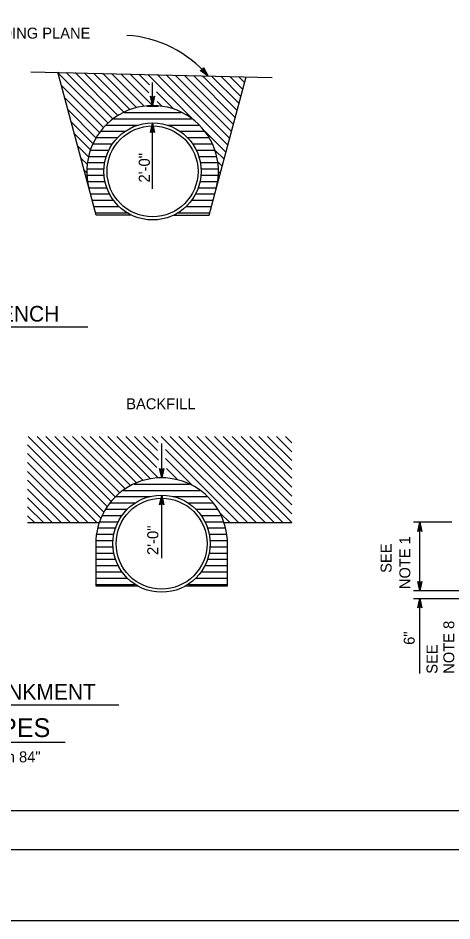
# Model space of a CAD drawing. Extents: x -894 to 866, y -476 to 714.
# Drawn here: x -530 to -254, y -476 to 100 of the extents above; entities that cross this region are included whole.
import ezdxf

# ---------------------------------------------------------------- set-up
doc = ezdxf.new("R2010")
doc.units = 0
for name, color, linetype in [('10 Sheet Format', 7, 'Continuous'), ('56 Stage 3 Anno', 7, 'Continuous'), ('57 Undefined', 7, 'Continuous'), ('59 Sndwall Anno', 7, 'Continuous'), ('60 Nongeo Data', 7, 'Continuous')]:
    doc.layers.add(name, color=color, linetype=linetype)

msp = doc.modelspace()

# ---------------------------------------------------------------- linework, layer by layer
at = {"layer": '10 Sheet Format'}
for p, q in [((-813.45, -406.04), (-438.24, -406.04)), ((-438.75, -406.04), (199.07, -406.04))]:
    msp.add_line(p, q, dxfattribs=at)
for points in [[(-894.04, 713.56), (865.96, 713.56), (865.96, -476.44), (-894.04, -476.44)], [(-863.43, 668.96), (836.57, 668.96), (836.57, -431.04), (-863.43, -431.04)], [(-863.43, 668.96), (836.57, 668.96), (836.57, -431.04), (-863.43, -431.04)]]:
    msp.add_lwpolyline(points, close=True, dxfattribs=at)
at = {"layer": '56 Stage 3 Anno'}
for p, q in [((-414.14, 66.43), (-412.62, 66.72)), ((-409.14, 62.85), (-414.14, 66.43)), ((-414.14, 66.43), (-414.14, 66.43)), ((-410.07, 63.88), (-413.72, 66.49)), ((-410.99, 64.91), (-413.34, 66.59)), ((-411.91, 65.94), (-412.91, 66.66)), ((-412.62, 66.72), (-412.15, 68.21)), ((-412.52, 67.03), (-411.91, 65.94)), ((-412.38, 67.4), (-410.99, 64.91)), ((-412.27, 67.81), (-410.06, 63.88)), ((-412.15, 68.21), (-412.15, 68.21)), ((-412.15, 68.21), (-409.14, 62.85)), ((-444.59, 44.05), (-444.59, 58.66)), ((-409.14, 62.85), (-409.14, 62.85)), ((-444.59, 44.05), (-445.92, 50.05)), ((-445.92, 50.05), (-445.92, 50.05)), ((-445.92, 50.05), (-444.59, 49.25)), ((-444.59, 45.44), (-445.56, 49.81)), ((-444.59, 46.81), (-445.22, 49.64)), ((-444.59, 48.19), (-444.86, 49.4)), ((-444.59, 49.25), (-443.25, 50.05)), ((-443.25, 50.05), (-444.59, 44.05)), ((-443.61, 49.83), (-444.59, 45.43)), ((-443.97, 49.6), (-444.59, 46.81)), ((-444.31, 49.42), (-444.59, 48.19)), ((-443.25, 50.05), (-443.25, 50.05)), ((-444.59, 44.05), (-444.59, 44.05)), ((-445.93, 26.73), (-444.59, 32.73)), ((-445.57, 26.95), (-444.59, 31.35)), ((-445.22, 27.18), (-444.59, 29.97)), ((-444.59, -9.05), (-444.59, 32.73)), ((-444.59, 32.73), (-444.59, 32.73)), ((-444.59, 32.73), (-443.26, 26.73)), ((-444.59, 31.34), (-443.62, 26.96)), ((-444.59, 29.97), (-443.97, 27.14)), ((-444.59, 27.53), (-445.93, 26.73)), ((-445.93, 26.73), (-445.93, 26.73)), ((-444.87, 27.36), (-444.59, 28.59)), ((-444.59, 28.59), (-444.33, 27.38)), ((-443.26, 26.73), (-444.59, 27.53)), ((-443.26, 26.73), (-443.26, 26.73)), ((-438.74, -193.68), (-438.74, -171.64)), ((-438.74, -193.68), (-440.07, -187.68)), ((-440.07, -187.68), (-440.07, -187.68)), ((-440.07, -187.68), (-438.74, -188.48)), ((-438.74, -192.29), (-439.71, -187.92)), ((-438.74, -190.92), (-439.36, -188.1)), ((-438.74, -189.54), (-439.01, -188.33)), ((-438.74, -188.48), (-437.4, -187.68)), ((-437.4, -187.68), (-438.74, -193.68)), ((-437.76, -187.9), (-438.74, -192.3)), ((-438.12, -188.13), (-438.74, -190.92)), ((-438.46, -188.31), (-438.74, -189.54)), ((-437.4, -187.68), (-437.4, -187.68)), ((-438.74, -193.68), (-438.74, -193.68)), ((-440.08, -210.79), (-438.74, -204.79)), ((-439.72, -210.57), (-438.74, -206.17)), ((-438.74, -244.86), (-438.74, -204.79)), ((-438.74, -204.79), (-438.74, -204.79)), ((-438.74, -204.79), (-437.41, -210.79)), ((-438.74, -206.18), (-437.77, -210.55)), ((-438.74, -209.99), (-440.08, -210.79)), ((-440.08, -210.79), (-440.08, -210.79)), ((-439.36, -210.34), (-438.74, -207.55)), ((-439.02, -210.16), (-438.74, -208.93)), ((-438.74, -207.55), (-438.12, -210.38)), ((-438.74, -208.93), (-438.48, -210.14)), ((-437.41, -210.79), (-438.74, -209.99)), ((-437.41, -210.79), (-437.41, -210.79)), ((-253.82, -221.88), (-278.12, -221.88)), ((-275.46, -227.88), (-274.12, -221.88)), ((-275.11, -227.66), (-274.13, -223.26)), ((-274.75, -227.43), (-274.13, -224.64)), ((-274.13, -224.64), (-273.5, -227.47)), ((-274.12, -265.67), (-274.12, -221.88)), ((-274.12, -221.88), (-274.12, -221.88)), ((-274.12, -221.88), (-272.79, -227.88)), ((-274.12, -223.27), (-273.15, -227.64)), ((-274.12, -227.08), (-275.46, -227.88)), ((-275.46, -227.88), (-275.46, -227.88)), ((-274.4, -227.25), (-274.13, -226.02)), ((-274.13, -226.02), (-273.86, -227.23)), ((-272.79, -227.88), (-274.12, -227.08)), ((-272.79, -227.88), (-272.79, -227.88)), ((-274.12, -265.67), (-275.45, -259.67)), ((-275.45, -259.67), (-275.45, -259.67)), ((-275.45, -259.67), (-274.12, -260.47)), ((-274.13, -264.28), (-275.1, -259.9)), ((-274.12, -262.91), (-274.75, -260.08)), ((-274.12, -261.53), (-274.39, -260.32)), ((-274.12, -260.47), (-272.78, -259.67)), ((-272.78, -259.67), (-274.12, -265.67)), ((-273.14, -259.89), (-274.12, -264.29)), ((-273.5, -260.12), (-274.12, -262.91)), ((-273.85, -260.3), (-274.12, -261.53)), ((-272.78, -259.67), (-272.78, -259.67)), ((-278.23, -270.55), (-212.27, -270.55)), ((-212.26, -265.66), (-278.12, -265.66)), ((-275.46, -276.55), (-274.12, -270.55)), ((-274.12, -265.67), (-274.12, -265.67)), ((-274.12, -270.55), (-274.12, -270.55)), ((-274.12, -270.55), (-272.79, -276.55)), ((-274.12, -318.54), (-274.12, -270.55)), ((-274.12, -275.75), (-275.46, -276.55)), ((-275.46, -276.55), (-275.46, -276.55)), ((-275.11, -276.33), (-274.13, -271.93)), ((-274.75, -276.1), (-274.13, -273.31)), ((-274.4, -275.92), (-274.13, -274.69)), ((-274.13, -273.31), (-273.5, -276.13)), ((-274.13, -274.69), (-273.86, -275.9)), ((-274.12, -271.94), (-273.15, -276.31)), ((-272.79, -276.55), (-274.12, -275.75)), ((-272.79, -276.55), (-272.79, -276.55))]:
    msp.add_line(p, q, dxfattribs=at)
msp.add_arc((-465.53, 15.07), 73.91, 40.27623, 86.46501, dxfattribs=at)
at = {"layer": '57 Undefined'}
for p, q in [((-577.13, -97.21), (-485.9, -97.21)), ((-591.68, -338.48), (-466.14, -338.48)), ((-558.2, -362.42), (-500.23, -362.42))]:
    msp.add_line(p, q, dxfattribs=at)
at = {"layer": '59 Sndwall Anno'}
for points in [[(-473.09, 32.9), (-504.82, 64.62)], [(-470.02, 35.48), (-499.74, 65.2)], [(-466.67, 37.78), (-493.94, 65.05)], [(-463.02, 39.8), (-488.13, 64.91)], [(-459.06, 41.49), (-482.33, 64.76)], [(-454.74, 42.82), (-476.53, 64.62)], [(-449.98, 43.72), (-470.73, 64.47)], [(-444.68, 44.08), (-464.93, 64.33)], [(-447.03, 52.09), (-459.12, 64.18)], [(-446.53, 57.24), (-453.32, 64.03)], [(-419.19, 35.55), (-447.52, 63.89)], [(-396.61, 18.64), (-441.72, 63.74)], [(-395.41, 23.1), (-435.92, 63.6)], [(-394.22, 27.56), (-430.11, 63.45)], [(-393.02, 32.02), (-424.31, 63.31)], [(-391.83, 36.48), (-418.51, 63.16)], [(-390.63, 40.94), (-412.71, 63.02)], [(-389.44, 45.4), (-406.91, 62.87)], [(-388.24, 49.87), (-401.1, 62.73)], [(-387.05, 54.33), (-395.3, 62.58)], [(-385.85, 58.79), (-389.5, 62.44)], [(-475.9, 30.04), (-502.75, 56.89)], [(-431.18, 41.89), (-442.02, 52.74)], [(-478.43, 26.92), (-500.68, 49.17)], [(-438.6, 43.65), (-441.58, 46.64)], [(-480.68, 23.51), (-498.61, 41.44)], [(-448.24, 43.59), (-440.87, 43.59)], [(-469.42, 35.59), (-419.69, 35.59)], [(-462.77, 39.59), (-426.34, 39.59)], [(-482.64, 19.81), (-496.54, 33.71)], [(-474.09, 31.59), (-453.87, 31.59)], [(-435.16, 31.59), (-415.02, 31.59)], [(-484.27, 15.78), (-494.47, 25.98)], [(-480.4, 23.59), (-466.79, 23.59)], [(-477.64, 27.59), (-462.06, 27.59)], [(-426.97, 27.59), (-411.47, 27.59)], [(-422.24, 23.59), (-408.7, 23.59)], [(-397.8, 14.17), (-411.06, 27.43)], [(-485.52, 11.38), (-492.4, 18.26)], [(-482.55, 19.59), (-470.06, 19.59)], [(-418.97, 19.59), (-406.56, 19.59)], [(-485.35, 11.59), (-474.01, 11.59)], [(-484.18, 15.59), (-472.39, 15.59)], [(-416.64, 15.59), (-404.93, 15.59)], [(-415.02, 11.59), (-403.76, 11.59)], [(-399, 9.71), (-404.72, 15.43)], [(-486.33, 6.54), (-490.33, 10.53)], [(-486.11, 7.59), (-475.01, 7.59)], [(-414.02, 7.59), (-403, 7.59)], [(-400.2, 5.25), (-402.96, 8.01)], [(-486.56, 1.11), (-488.25, 2.8)], [(-486.47, 3.59), (-475.47, 3.59)], [(-413.56, 3.59), (-402.64, 3.59)], [(-401.39, 0.79), (-402.53, 1.93)], [(-486.45, -0.41), (-475.42, -0.41)], [(-485.95, -5.16), (-486.18, -4.93)], [(-486.04, -4.41), (-474.84, -4.41)], [(-414.19, -4.41), (-403.06, -4.41)], [(-413.61, -0.41), (-402.66, -0.41)], [(-402.59, -3.67), (-402.88, -3.37)], [(-485.24, -8.41), (-473.7, -8.41)], [(-415.33, -8.41), (-403.86, -8.41)], [(-403.78, -8.13), (-403.79, -8.13)], [(-484.18, -12.41), (-471.94, -12.41)], [(-483.11, -16.41), (-469.43, -16.41)], [(-419.6, -16.41), (-406, -16.41)], [(-417.09, -12.41), (-404.93, -12.41)], [(-482.04, -20.41), (-465.9, -20.41)], [(-423.13, -20.41), (-407.07, -20.41)], [(-480.97, -24.41), (-460.69, -24.41)], [(-428.34, -24.41), (-408.14, -24.41)], [(-477.5, -219.29), (-524.29, -172.5)], [(-475.66, -215.48), (-523.93, -167.2)], [(-473.51, -211.97), (-518.27, -167.2)], [(-471.08, -208.74), (-512.62, -167.2)], [(-468.37, -205.79), (-506.96, -167.2)], [(-465.4, -203.11), (-501.3, -167.2)], [(-462.15, -200.7), (-495.65, -167.2)], [(-458.62, -198.58), (-489.99, -167.2)], [(-454.78, -196.76), (-484.33, -167.2)], [(-450.59, -195.29), (-478.68, -167.2)], [(-446.01, -194.21), (-473.02, -167.2)], [(-440.93, -193.63), (-467.36, -167.2)], [(-441.86, -187.04), (-461.71, -167.2)], [(-440.87, -182.38), (-456.05, -167.2)], [(-441.4, -176.19), (-450.39, -167.2)], [(-440.92, -171.02), (-444.74, -167.2)], [(-384.08, -222.2), (-439.08, -167.2)], [(-378.42, -222.2), (-433.42, -167.2)], [(-372.76, -222.2), (-427.76, -167.2)], [(-367.11, -222.2), (-422.11, -167.2)], [(-361.45, -222.2), (-416.45, -167.2)], [(-355.82, -222.18), (-410.79, -167.2)], [(-355.82, -216.52), (-405.14, -167.2)], [(-355.82, -210.87), (-399.48, -167.2)], [(-355.82, -205.21), (-393.82, -167.2)], [(-355.82, -199.55), (-388.17, -167.2)], [(-355.82, -193.89), (-382.51, -167.2)], [(-355.82, -188.24), (-376.85, -167.2)], [(-355.82, -182.58), (-371.2, -167.2)], [(-355.82, -176.92), (-365.54, -167.2)], [(-355.82, -171.27), (-359.88, -167.2)], [(-480.24, -222.2), (-524.29, -178.16)], [(-389.74, -222.2), (-436.36, -175.58)], [(-485.9, -222.2), (-524.29, -183.82)], [(-419.25, -198.35), (-436.27, -181.32)], [(-491.56, -222.2), (-524.29, -189.47)], [(-428.39, -194.86), (-435.61, -187.64)], [(-497.22, -222.2), (-524.29, -195.13)], [(-502.87, -222.2), (-524.29, -200.79)], [(-463.24, -201.58), (-414.38, -201.58)], [(-456.35, -197.58), (-421.27, -197.58)], [(-508.53, -222.2), (-524.29, -206.44)], [(-468.04, -205.58), (-445.97, -205.58)], [(-431.66, -205.58), (-409.58, -205.58)], [(-514.19, -222.2), (-524.29, -212.1)], [(-471.67, -209.58), (-455.44, -209.58)], [(-422.19, -209.58), (-405.96, -209.58)], [(-519.84, -222.2), (-524.29, -217.76)], [(-476.68, -217.58), (-463.94, -217.58)], [(-474.49, -213.58), (-460.49, -213.58)], [(-417.14, -213.58), (-403.13, -213.58)], [(-413.69, -217.58), (-400.94, -217.58)], [(-395.39, -222.2), (-401.38, -216.22)], [(-478.35, -221.58), (-466.39, -221.58)], [(-411.24, -221.58), (-399.27, -221.58)], [(-480.36, -229.58), (-469.19, -229.58)], [(-479.56, -225.58), (-468.1, -225.58)], [(-409.53, -225.58), (-398.06, -225.58)], [(-408.43, -229.58), (-397.27, -229.58)], [(-480.75, -233.58), (-469.74, -233.58)], [(-407.89, -233.58), (-396.87, -233.58)], [(-480.81, -237.58), (-469.76, -237.58)], [(-480.81, -241.58), (-469.26, -241.58)], [(-408.37, -241.58), (-396.81, -241.58)], [(-407.87, -237.58), (-396.81, -237.58)], [(-480.81, -245.58), (-468.21, -245.58)], [(-409.42, -245.58), (-396.81, -245.58)], [(-480.81, -249.58), (-466.55, -249.58)], [(-411.08, -249.58), (-396.81, -249.58), (-396.81, -249.58)], [(-480.81, -253.58), (-464.17, -253.58)], [(-480.81, -257.58), (-460.82, -257.58)], [(-416.81, -257.58), (-396.81, -257.58), (-396.81, -257.58)], [(-413.46, -253.58), (-396.81, -253.58), (-396.81, -253.58)], [(-480.81, -261.58), (-455.94, -261.58)], [(-421.69, -261.58), (-396.81, -261.58), (-396.81, -261.58)]]:
    msp.add_lwpolyline(points, dxfattribs=at)
at = {"layer": '60 Nongeo Data'}
for p, q in [((-522.21, 65.52), (-368.34, 61.92)), ((-485.05, -9.17), (-505.01, 65.33)), ((-404.07, -9.22), (-384.9, 62.32)), ((-480.57, -25.87), (-485.05, -9.17)), ((-408.54, -25.87), (-404.07, -9.22)), ((-458.2, -25.88), (-480.57, -25.88)), ((-431.05, -25.88), (-408.53, -25.88)), ((-524.29, -222.2), (-478.61, -222.2)), ((-398.82, -222.2), (-355.82, -222.2)), ((-480.81, -235.5), (-480.81, -262.5)), ((-396.81, -262.5), (-396.81, -235.69)), ((-480.81, -262.5), (-454.34, -262.5)), ((-423.44, -262.5), (-396.81, -262.5))]:
    msp.add_line(p, q, dxfattribs=at)
for centre, radius in [((-444.6, 1.99), 31), ((-444.6, 1.99), 29), ((-438.84, -235.62), 31), ((-438.84, -235.62), 29)]:
    msp.add_circle(centre, radius, dxfattribs=at)
for centre, start, end in [((-444.55, 1.98), 344.53656, 195.38435), ((-438.81, -235.59), 359.87244, 180.30209)]:
    msp.add_arc(centre, 42, start, end, dxfattribs=at)

# ---------------------------------------------------------------- texts
at = {"layer": '57 Undefined'}
for s, height, p in [('OG OR GRADING PLANE', 7, (-595.03, 86.76)), ('IN TRENCH', 10, (-576.88, -93.87)), ('BACKFILL', 7, (-461.39, -149.85)), ('IN EMBANKMENT', 10, (-592.24, -335.14)), ('PIPES', 12, (-557.06, -359.08)), ('Larger than 84"', 7, (-580.25, -375.2))]:
    msp.add_text(s, height=height, dxfattribs=at).set_placement(p)
for s, height, p in [('2\'-0"', 7.087, (-446.3, -5.12)), ('2\'-0"', 7.087, (-440.9, -242.9)), ('SEE', 7, (-292.14, -254.25)), ('NOTE 1', 7, (-280.17, -264.64)), ('NOTE 8', 7, (-252.14, -318.66)), ('6"', 7, (-277.4, -300.2)), ('SEE', 7, (-262.85, -318.66))]:
    msp.add_text(s, height=height, rotation=90, dxfattribs=at).set_placement(p)

doc.saveas('drawing.dxf')
